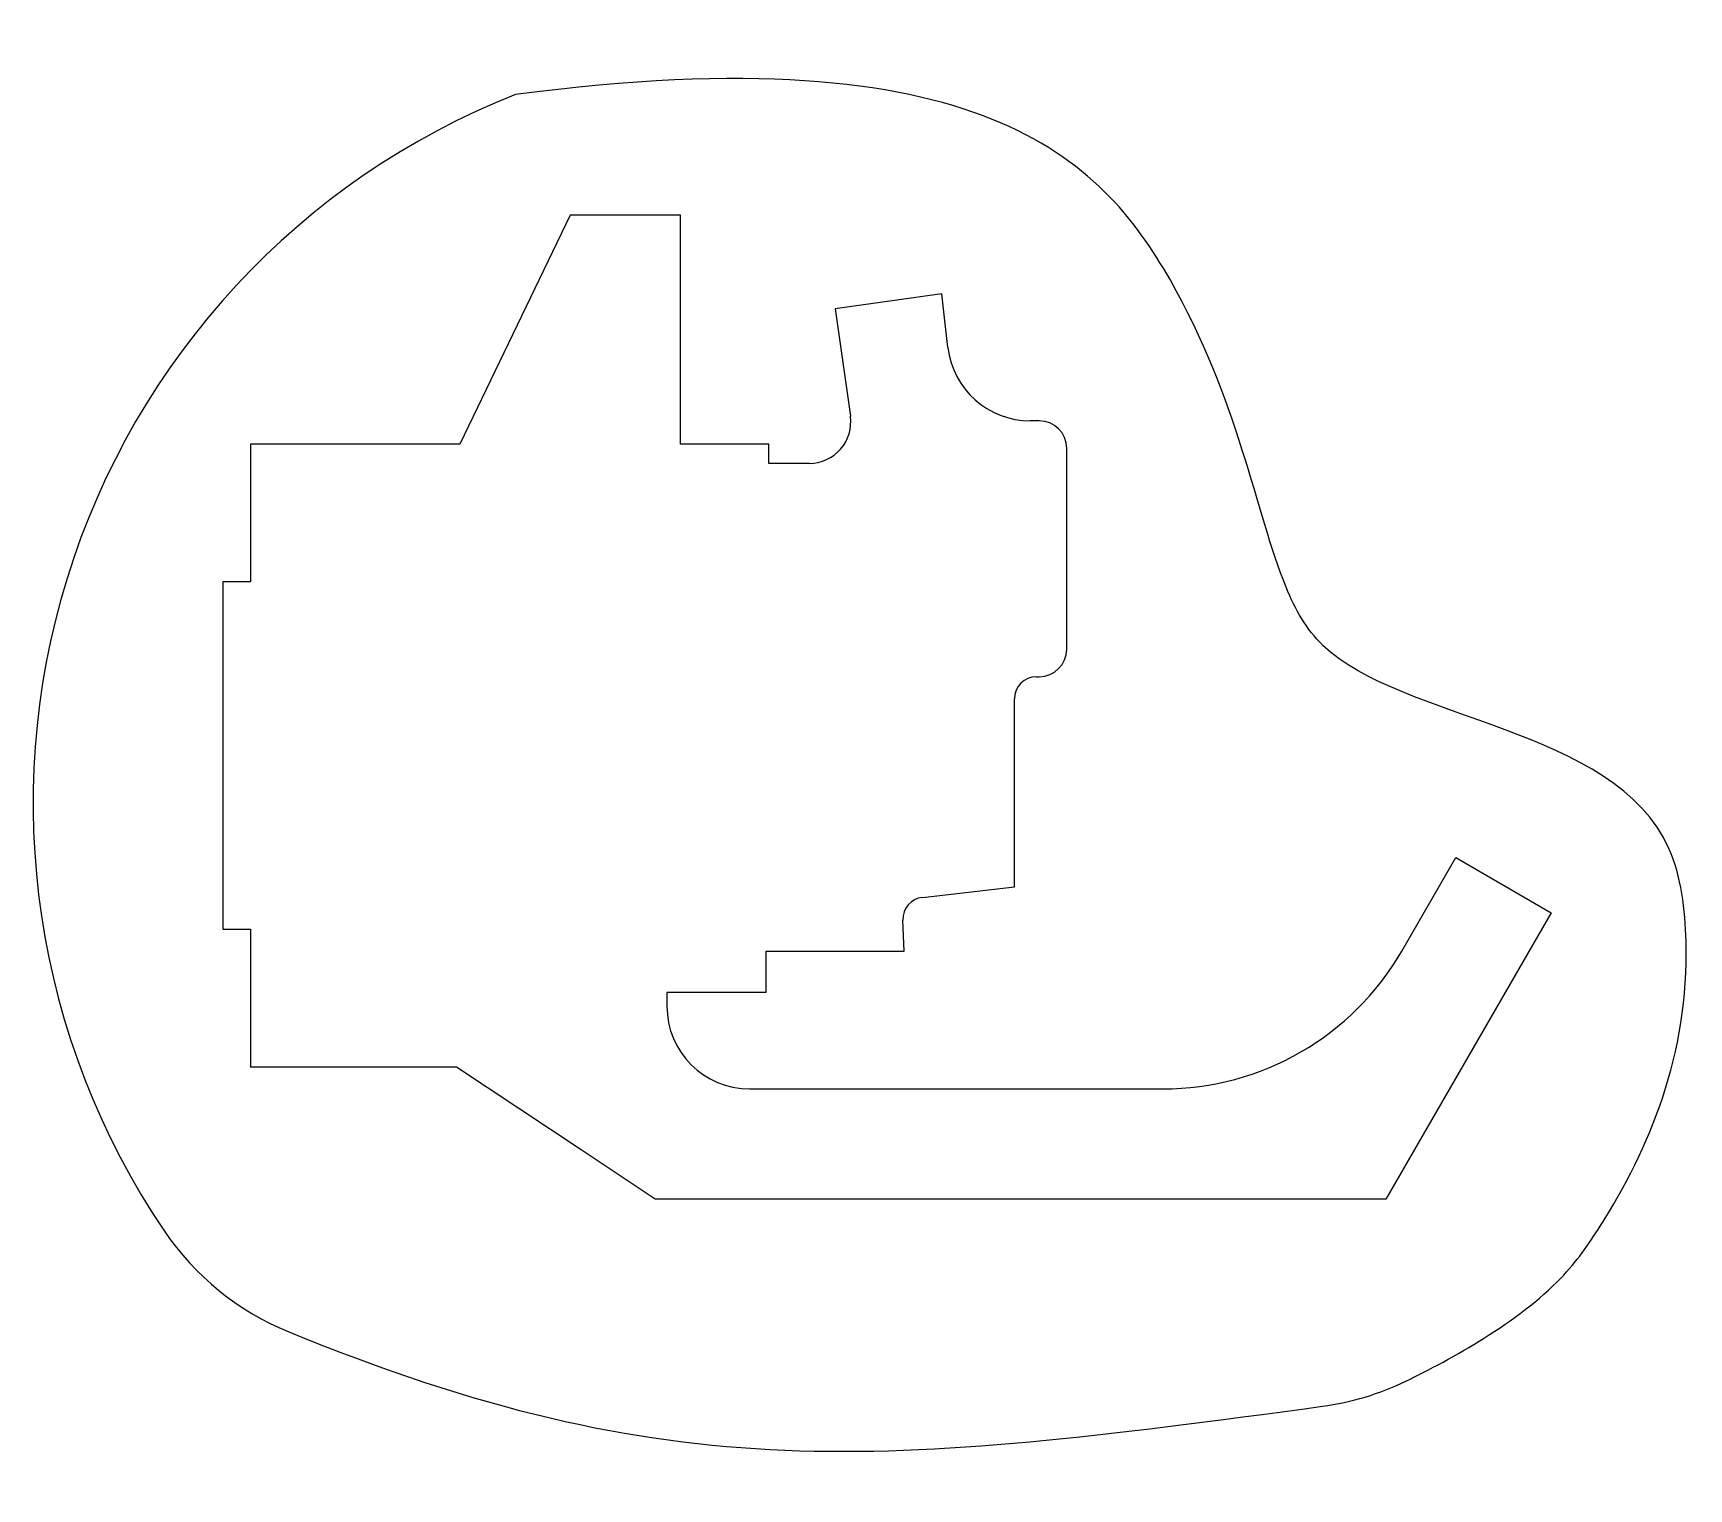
# Model space of a CAD drawing. Header units: millimetres. Extents: x -22.9 to 37.1, y -11.7 to 41.1.
import ezdxf

# ---------------------------------------------------------------- set-up
doc = ezdxf.new("R2010")
doc.units = ezdxf.units.MM

msp = doc.modelspace()

# ---------------------------------------------------------------- linework, layer by layer
at = {"color": 7, "linetype": 'Continuous', "lineweight": 25}
for p, q in [((-3.467, 34.47), (-7.467, 26.17)), ((0.533, 34.47), (-3.467, 34.47)), ((0.533, 26.17), (0.533, 34.47)), ((10.008, 31.612), (6.146, 31.07)), ((10.233, 29.668), (10.008, 31.612)), ((6.146, 31.07), (6.693, 27.178)), ((13.54, 27.012), (13.213, 27.012)), ((-15.067, 26.17), (-15.067, 21.17)), ((-7.467, 26.17), (-15.067, 26.17)), ((3.733, 26.17), (0.533, 26.17)), ((3.733, 25.47), (3.733, 26.17)), ((14.54, 18.73), (14.54, 26.012)), ((5.208, 25.47), (3.733, 25.47)), ((-16.067, 21.17), (-16.067, 8.57)), ((-15.067, 21.17), (-16.067, 21.17)), ((13.44, 17.73), (13.54, 17.73)), ((12.64, 10.115), (12.64, 16.93)), ((26.692, 7.781), (28.65, 11.173)), ((28.65, 11.173), (32.114, 9.173)), ((9.304, 9.729), (12.64, 10.115)), ((32.114, 9.173), (26.114, -1.219)), ((-16.067, 8.57), (-15.067, 8.57)), ((-15.067, 8.57), (-15.067, 3.57)), ((8.64, 7.781), (8.596, 8.903)), ((3.64, 7.781), (8.64, 7.781)), ((3.64, 6.281), (3.64, 7.781)), ((3.64, 6.281), (0.04, 6.281)), ((0.04, 6.281), (0.04, 5.781)), ((-7.586, 3.57), (-15.067, 3.57)), ((-3.067, 0.57), (-7.586, 3.57)), ((3.04, 2.781), (18.031, 2.781)), ((-0.386, -1.219), (-3.067, 0.57)), ((26.114, -1.219), (-0.386, -1.219))]:
    msp.add_line(p, q, dxfattribs=at)
for centre, radius, start, end in [((4.697, 13.133), 27.642, 111.54085, 214.13332), ((13.213, 30.012), 3, 186.6, 270), ((5.208, 26.97), 1.5, 270, 8), ((13.54, 26.012), 1, 0, 90), ((13.54, 18.73), 1, 270, 0), ((13.44, 16.93), 0.8, 90, 180), ((9.396, 8.934), 0.8, 96.6, 182.23865), ((18.031, 12.781), 10, 270, 330), ((3.04, 5.781), 3, 180, 270), ((-9.906, 3.234), 10, 214.13332, 247.71671), ((22.476, 1.18), 10, 277.69615, 295.87354)]:
    msp.add_arc(centre, radius, start, end, dxfattribs=at)
msp.add_open_spline([(26.84, -7.818), (28.462, -7.031), (31.874, -5.154), (35.344, -0.151), (37.501, 4.948), (36.17, 15.861), (25.032, 16.172), (21.571, 22.442), (20.162, 31.891), (11.432, 41.074), (-5.452, 38.844)], degree=3, knots=[0.0626253, 0.0626253, 0.0626253, 0.0626253, 0.1706135, 0.2114277, 0.3862854, 0.4351798, 0.6514778, 0.6974255, 0.8487083, 1, 1, 1, 1], dxfattribs=at)
msp.add_open_spline([(-13.698, -6.019), (0.227, -11.726), (7.903, -10.88), (23.815, -8.73)], degree=3, dxfattribs=at)

doc.saveas('drawing.dxf')
